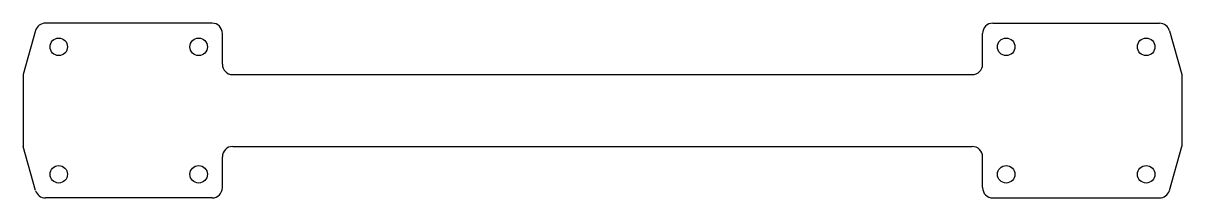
# Model space of a CAD drawing. Extents: x 56 to 1181, y 148 to 318.
import ezdxf

# ---------------------------------------------------------------- set-up
doc = ezdxf.new("R2010")
doc.units = 0
doc.layers.get('0').update_dxf_attribs({"linetype": 'CONTINUOUS'})

msp = doc.modelspace()

# ---------------------------------------------------------------- linework, layer by layer
for p, q in [((239.1, 318.2), (77.1, 318.2)), ((997.8, 318.2), (1159.8, 318.2)), ((67.6, 311.2), (55.5, 268.2)), ((249.1, 278.2), (249.1, 308.2)), ((987.8, 278.2), (987.8, 308.2)), ((1169.5, 310.7), (1181.5, 268.2)), ((55.5, 268.2), (55.5, 198.2)), ((259.1, 268.2), (977.8, 268.2)), ((1181.5, 268.2), (1181.5, 198.2)), ((67.6, 155.3), (55.5, 198.2)), ((259.1, 198.2), (977.8, 198.2)), ((1169.4, 155.3), (1181.5, 198.2)), ((249.1, 158.2), (249.1, 188.2)), ((987.8, 158.2), (987.8, 188.2)), ((239.1, 148.2), (77.1, 148.2)), ((997.8, 148.2), (1159.8, 148.2))]:
    msp.add_line(p, q)
for centre in [(90.1, 295.2), (226.1, 295.2), (1010.8, 295.2), (1146.8, 295.2), (90.1, 171.2), (226.1, 171.2), (1010.8, 171.2), (1146.8, 171.2)]:
    msp.add_circle(centre, 8.5)
for centre, start, end in [((77.1, 308.2), 90, 162.6431), ((239.1, 308.2), 0, 90), ((997.8, 308.2), 90, 180), ((1159.8, 308.2), 14.0191, 90), ((259.1, 278.2), 180, 270), ((977.8, 278.2), 270, 0), ((259.1, 188.2), 90, 180), ((977.8, 188.2), 0, 90), ((239.1, 158.2), 270, 0), ((997.8, 158.2), 180, 270), ((77.1, 158.2), 197.3504, 270), ((1159.8, 158.2), 270, 342.6496)]:
    msp.add_arc(centre, 10, start, end)

doc.saveas('drawing.dxf')
